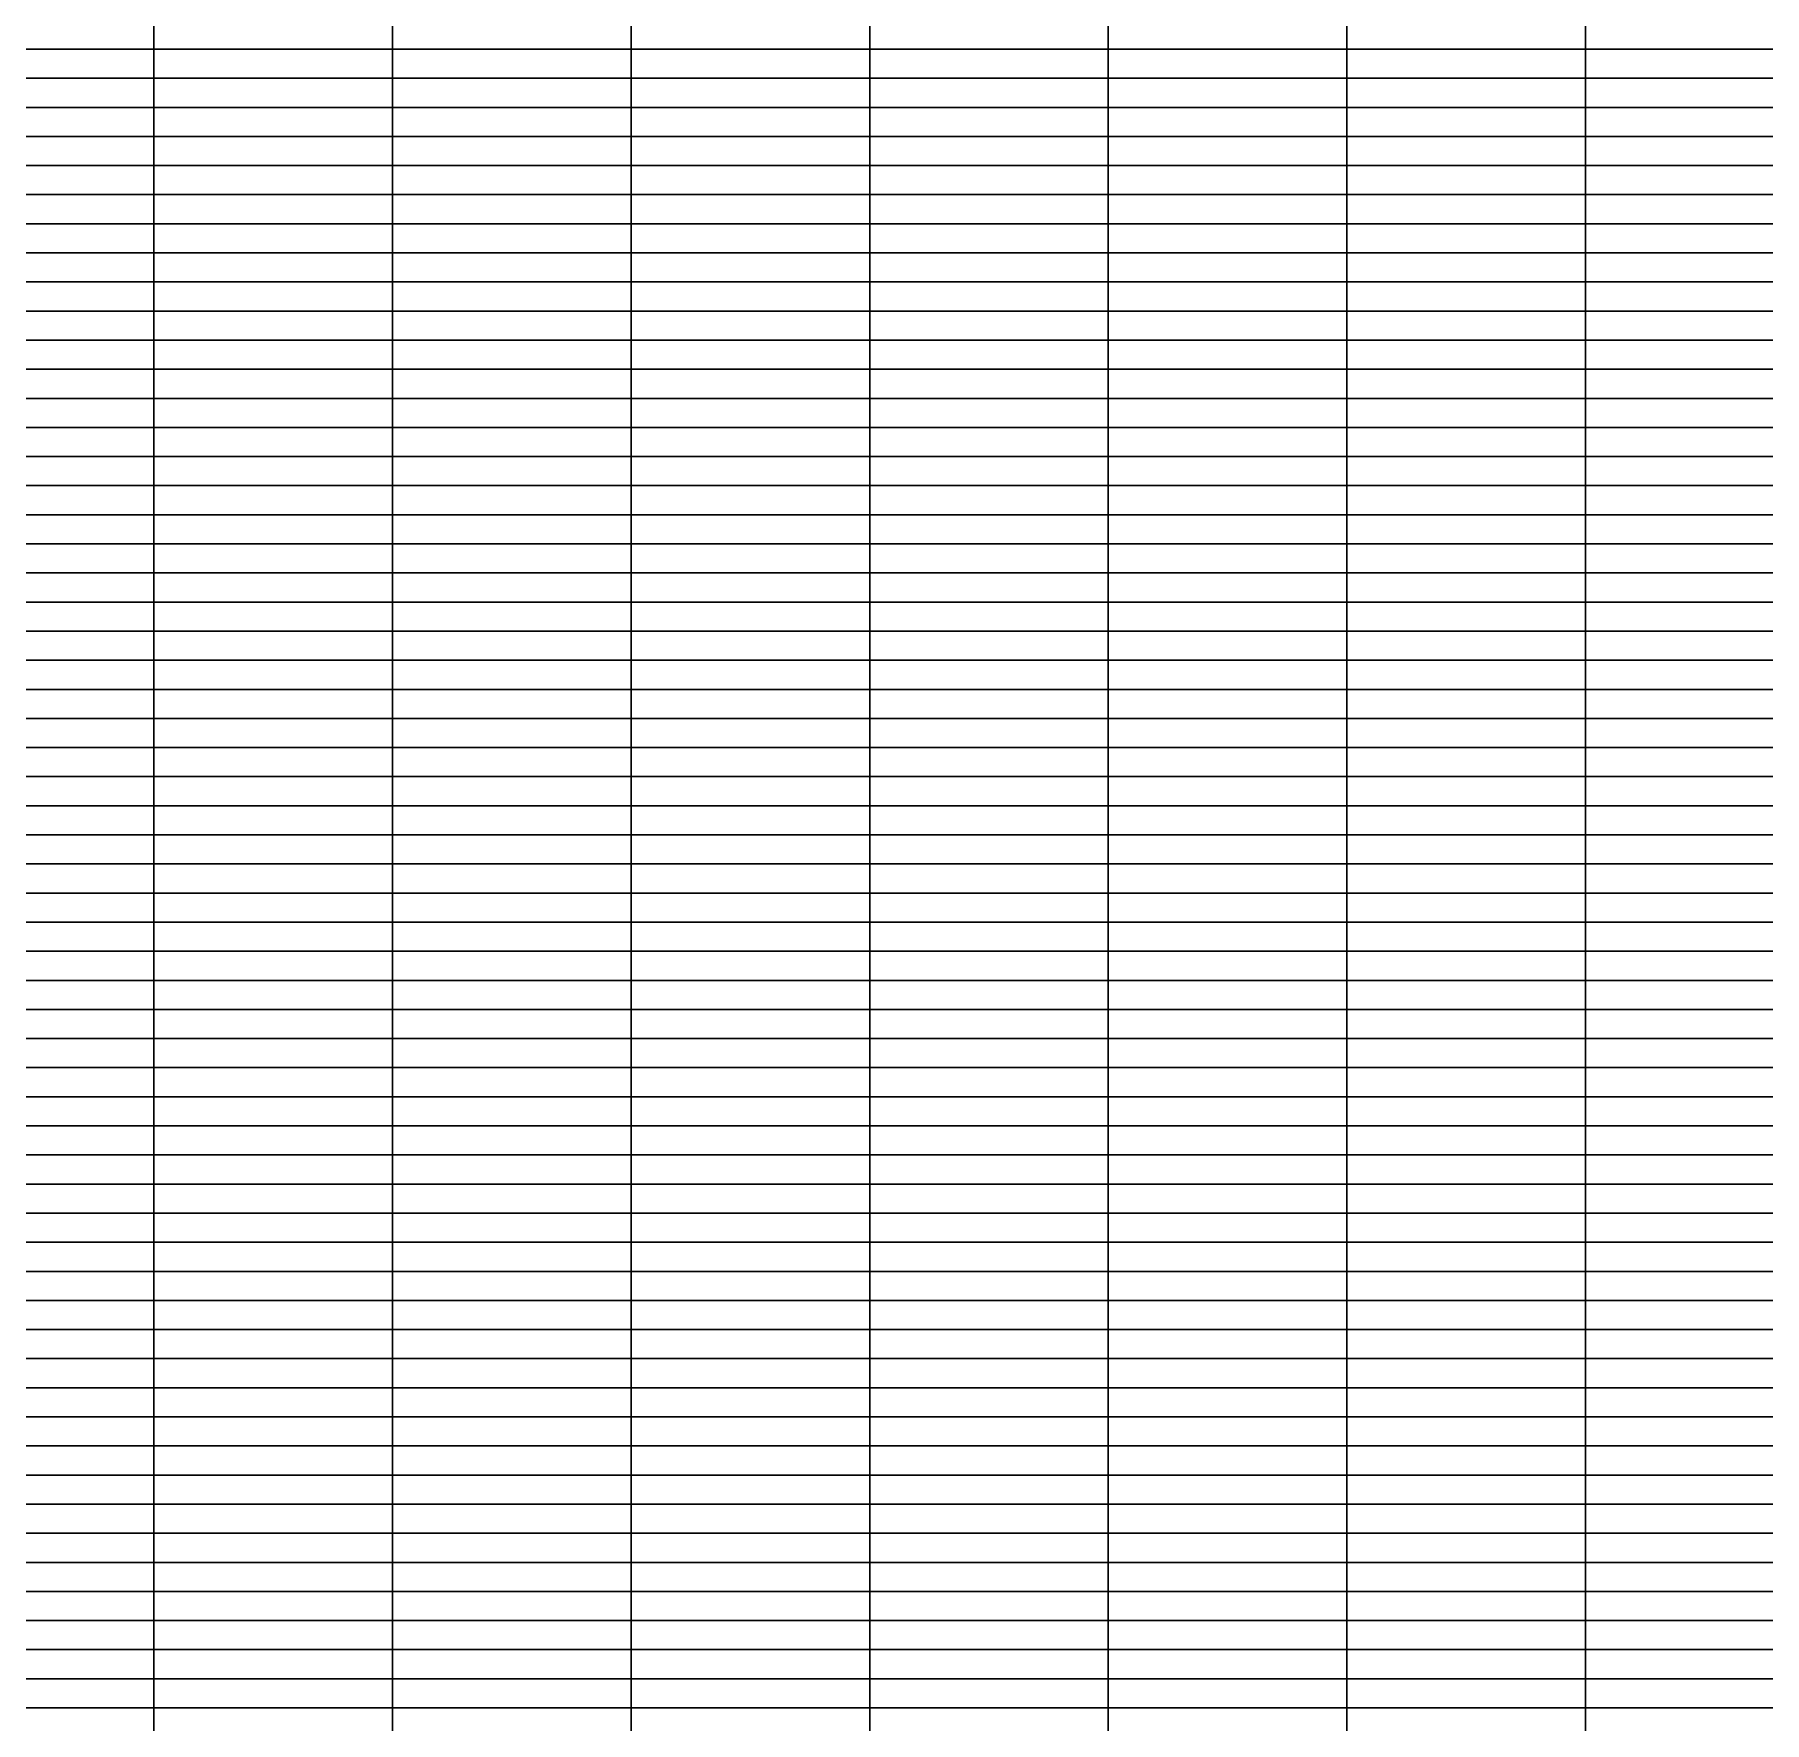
# Model space of a CAD drawing. Header units: metres. Extents: x 0 to 1189, y 5 to 4665.
# Drawn here: x 594.5 to 891.8, y 2332.5 to 2622.5 of the extents above; entities that cross this region are included whole.
import ezdxf

# ---------------------------------------------------------------- set-up
doc = ezdxf.new("R2010")
doc.units = ezdxf.units.M

msp = doc.modelspace()

# ---------------------------------------------------------------- linework, layer by layer
for points in [[(615, 2620, 146.65), (574, 2620, 115.27), (574, 2625, 160), (615, 2625, 178.23)], [(656, 2620, 164.63), (615, 2620, 146.65), (615, 2625, 178.23), (656, 2625, 183.28)], [(697, 2620, 161.17), (656, 2620, 164.63), (656, 2625, 183.28), (697, 2625, 171.71)], [(738, 2620, 162.9), (697, 2620, 161.17), (697, 2625, 171.71), (738, 2625, 176.76)], [(779, 2620, 174.1), (738, 2620, 162.9), (738, 2625, 176.76), (779, 2625, 179.78)], [(820, 2620, 180.98), (779, 2620, 174.1), (779, 2625, 179.78), (820, 2625, 185.81)], [(861, 2620, 181.02), (820, 2620, 180.98), (820, 2625, 185.81), (861, 2625, 186.14)], [(902, 2620, 181.21), (861, 2620, 181.02), (861, 2625, 186.14), (902, 2625, 186.59)], [(615, 2615, 146.65), (574, 2615, 115.27), (574, 2620, 115.27), (615, 2620, 146.65)], [(656, 2615, 164.63), (615, 2615, 146.65), (615, 2620, 146.65), (656, 2620, 164.63)], [(697, 2615, 161.17), (656, 2615, 164.63), (656, 2620, 164.63), (697, 2620, 161.17)], [(738, 2615, 162.9), (697, 2615, 161.17), (697, 2620, 161.17), (738, 2620, 162.9)], [(779, 2615, 174.1), (738, 2615, 162.9), (738, 2620, 162.9), (779, 2620, 174.1)], [(820, 2615, 180.98), (779, 2615, 174.1), (779, 2620, 174.1), (820, 2620, 180.98)], [(861, 2615, 181.02), (820, 2615, 180.98), (820, 2620, 180.98), (861, 2620, 181.02)], [(902, 2615, 181.21), (861, 2615, 181.02), (861, 2620, 181.02), (902, 2620, 181.21)], [(615, 2610, 164.12), (574, 2610, 154.18), (574, 2615, 115.27), (615, 2615, 146.65)], [(656, 2610, 163.27), (615, 2610, 164.12), (615, 2615, 146.65), (656, 2615, 164.63)], [(697, 2610, 125.89), (656, 2610, 163.27), (656, 2615, 164.63), (697, 2615, 161.17)], [(738, 2610, 136.19), (697, 2610, 125.89), (697, 2615, 161.17), (738, 2615, 162.9)], [(779, 2610, 160.72), (738, 2610, 136.19), (738, 2615, 162.9), (779, 2615, 174.1)], [(820, 2610, 183.6), (779, 2610, 160.72), (779, 2615, 174.1), (820, 2615, 180.98)], [(861, 2610, 185.87), (820, 2610, 183.6), (820, 2615, 180.98), (861, 2615, 181.02)], [(902, 2610, 186.34), (861, 2610, 185.87), (861, 2615, 181.02), (902, 2615, 181.21)], [(615, 2605, 77.2), (574, 2605, 84.62), (574, 2610, 154.18), (615, 2610, 164.12)], [(656, 2605, 80.97), (615, 2605, 77.2), (615, 2610, 164.12), (656, 2610, 163.27)], [(697, 2605, 35.23), (656, 2605, 80.97), (656, 2610, 163.27), (697, 2610, 125.89)], [(738, 2605, 123.52), (697, 2605, 35.23), (697, 2610, 125.89), (738, 2610, 136.19)], [(779, 2605, 153.54), (738, 2605, 123.52), (738, 2610, 136.19), (779, 2610, 160.72)], [(820, 2605, 166.18), (779, 2605, 153.54), (779, 2610, 160.72), (820, 2610, 183.6)], [(861, 2605, 171.74), (820, 2605, 166.18), (820, 2610, 183.6), (861, 2610, 185.87)], [(902, 2605, 178.29), (861, 2605, 171.74), (861, 2610, 185.87), (902, 2610, 186.34)], [(615, 2600, 77.2), (574, 2600, 84.62), (574, 2605, 84.62), (615, 2605, 77.2)], [(656, 2600, 80.97), (615, 2600, 77.2), (615, 2605, 77.2), (656, 2605, 80.97)], [(697, 2600, 35.23), (656, 2600, 80.97), (656, 2605, 80.97), (697, 2605, 35.23)], [(738, 2600, 123.52), (697, 2600, 35.23), (697, 2605, 35.23), (738, 2605, 123.52)], [(779, 2600, 153.54), (738, 2600, 123.52), (738, 2605, 123.52), (779, 2605, 153.54)], [(820, 2600, 166.18), (779, 2600, 153.54), (779, 2605, 153.54), (820, 2605, 166.18)], [(861, 2600, 171.74), (820, 2600, 166.18), (820, 2605, 166.18), (861, 2605, 171.74)], [(902, 2600, 178.29), (861, 2600, 171.74), (861, 2605, 171.74), (902, 2605, 178.29)], [(615, 2595, 139.09), (574, 2595, 95.25), (574, 2600, 84.62), (615, 2600, 77.2)], [(656, 2595, 136.56), (615, 2595, 139.09), (615, 2600, 77.2), (656, 2600, 80.97)], [(697, 2595, 119.71), (656, 2595, 136.56), (656, 2600, 80.97), (697, 2600, 35.23)], [(738, 2595, 164.22), (697, 2595, 119.71), (697, 2600, 35.23), (738, 2600, 123.52)], [(779, 2595, 179.22), (738, 2595, 164.22), (738, 2600, 123.52), (779, 2600, 153.54)], [(820, 2595, 181.58), (779, 2595, 179.22), (779, 2600, 153.54), (820, 2600, 166.18)], [(861, 2595, 183.65), (820, 2595, 181.58), (820, 2600, 166.18), (861, 2600, 171.74)], [(902, 2595, 184.21), (861, 2595, 183.65), (861, 2600, 171.74), (902, 2600, 178.29)], [(615, 2590, 2.42), (574, 2590, -173.54), (574, 2595, 95.25), (615, 2595, 139.09)], [(656, 2590, 94.67), (615, 2590, 2.42), (615, 2595, 139.09), (656, 2595, 136.56)], [(697, 2590, 93.69), (656, 2590, 94.67), (656, 2595, 136.56), (697, 2595, 119.71)], [(738, 2590, 150.22), (697, 2590, 93.69), (697, 2595, 119.71), (738, 2595, 164.22)], [(779, 2590, 161.75), (738, 2590, 150.22), (738, 2595, 164.22), (779, 2595, 179.22)], [(820, 2590, 169.87), (779, 2590, 161.75), (779, 2595, 179.22), (820, 2595, 181.58)], [(861, 2590, 175.01), (820, 2590, 169.87), (820, 2595, 181.58), (861, 2595, 183.65)], [(902, 2590, 181.53), (861, 2590, 175.01), (861, 2595, 183.65), (902, 2595, 184.21)], [(615, 2585, -503.76), (574, 2585, -1090.1), (574, 2590, -173.54), (615, 2590, 2.42)], [(656, 2585, -194.57), (615, 2585, -503.76), (615, 2590, 2.42), (656, 2590, 94.67)], [(697, 2585, -79.98), (656, 2585, -194.57), (656, 2590, 94.67), (697, 2590, 93.69)], [(738, 2585, 17.26), (697, 2585, -79.98), (697, 2590, 93.69), (738, 2590, 150.22)], [(779, 2585, 73.33), (738, 2585, 17.26), (738, 2590, 150.22), (779, 2590, 161.75)], [(820, 2585, 103.7), (779, 2585, 73.33), (779, 2590, 161.75), (820, 2590, 169.87)], [(861, 2585, 91.92), (820, 2585, 103.7), (820, 2590, 169.87), (861, 2590, 175.01)], [(902, 2585, 117.53), (861, 2585, 91.92), (861, 2590, 175.01), (902, 2590, 181.53)], [(615, 2580, -503.76), (574, 2580, -1090.1), (574, 2585, -1090.1), (615, 2585, -503.76)], [(656, 2580, -194.57), (615, 2580, -503.76), (615, 2585, -503.76), (656, 2585, -194.57)], [(697, 2580, -79.98), (656, 2580, -194.57), (656, 2585, -194.57), (697, 2585, -79.98)], [(738, 2580, 17.26), (697, 2580, -79.98), (697, 2585, -79.98), (738, 2585, 17.26)], [(779, 2580, 73.33), (738, 2580, 17.26), (738, 2585, 17.26), (779, 2585, 73.33)], [(820, 2580, 103.7), (779, 2580, 73.33), (779, 2585, 73.33), (820, 2585, 103.7)], [(861, 2580, 91.92), (820, 2580, 103.7), (820, 2585, 103.7), (861, 2585, 91.92)], [(902, 2580, 117.53), (861, 2580, 91.92), (861, 2585, 91.92), (902, 2585, 117.53)], [(615, 2575, 62.35), (574, 2575, -260.15), (574, 2580, -1090.1), (615, 2580, -503.76)], [(656, 2575, 54.41), (615, 2575, 62.35), (615, 2580, -503.76), (656, 2580, -194.57)], [(697, 2575, 22.57), (656, 2575, 54.41), (656, 2580, -194.57), (697, 2580, -79.98)], [(738, 2575, 129.35), (697, 2575, 22.57), (697, 2580, -79.98), (738, 2580, 17.26)], [(779, 2575, 157.39), (738, 2575, 129.35), (738, 2580, 17.26), (779, 2580, 73.33)], [(820, 2575, 177.06), (779, 2575, 157.39), (779, 2580, 73.33), (820, 2580, 103.7)], [(861, 2575, 179.62), (820, 2575, 177.06), (820, 2580, 103.7), (861, 2580, 91.92)], [(902, 2575, 181.99), (861, 2575, 179.62), (861, 2580, 91.92), (902, 2580, 117.53)], [(615, 2570, -192.89), (574, 2570, -456.3), (574, 2575, -260.15), (615, 2575, 62.35)], [(656, 2570, -317.82), (615, 2570, -192.89), (615, 2575, 62.35), (656, 2575, 54.41)], [(697, 2570, -82.83), (656, 2570, -317.82), (656, 2575, 54.41), (697, 2575, 22.57)], [(738, 2570, 64.06), (697, 2570, -82.83), (697, 2575, 22.57), (738, 2575, 129.35)], [(779, 2570, 129.19), (738, 2570, 64.06), (738, 2575, 129.35), (779, 2575, 157.39)], [(820, 2570, 165.32), (779, 2570, 129.19), (779, 2575, 157.39), (820, 2575, 177.06)], [(861, 2570, 174.64), (820, 2570, 165.32), (820, 2575, 177.06), (861, 2575, 179.62)], [(902, 2570, 178.77), (861, 2570, 174.64), (861, 2575, 179.62), (902, 2575, 181.99)], [(615, 2565, -192.89), (574, 2565, -456.3), (574, 2570, -456.3), (615, 2570, -192.89)], [(656, 2565, -317.82), (615, 2565, -192.89), (615, 2570, -192.89), (656, 2570, -317.82)], [(697, 2565, -82.83), (656, 2565, -317.82), (656, 2570, -317.82), (697, 2570, -82.83)], [(738, 2565, 64.06), (697, 2565, -82.83), (697, 2570, -82.83), (738, 2570, 64.06)], [(779, 2565, 129.19), (738, 2565, 64.06), (738, 2570, 64.06), (779, 2570, 129.19)], [(820, 2565, 165.32), (779, 2565, 129.19), (779, 2570, 129.19), (820, 2570, 165.32)], [(861, 2565, 174.64), (820, 2565, 165.32), (820, 2570, 165.32), (861, 2570, 174.64)], [(902, 2565, 178.77), (861, 2565, 174.64), (861, 2570, 174.64), (902, 2570, 178.77)], [(615, 2560, 173.28), (574, 2560, 156.69), (574, 2565, -456.3), (615, 2565, -192.89)], [(656, 2560, 176.91), (615, 2560, 173.28), (615, 2565, -192.89), (656, 2565, -317.82)], [(697, 2560, 155.92), (656, 2560, 176.91), (656, 2565, -317.82), (697, 2565, -82.83)], [(738, 2560, 172.04), (697, 2560, 155.92), (697, 2565, -82.83), (738, 2565, 64.06)], [(779, 2560, 177.83), (738, 2560, 172.04), (738, 2565, 64.06), (779, 2565, 129.19)], [(820, 2560, 185.69), (779, 2560, 177.83), (779, 2565, 129.19), (820, 2565, 165.32)], [(861, 2560, 186.16), (820, 2560, 185.69), (820, 2565, 165.32), (861, 2565, 174.64)], [(902, 2560, 186.57), (861, 2560, 186.16), (861, 2565, 174.64), (902, 2565, 178.77)], [(615, 2555, 54.29), (574, 2555, -36.7), (574, 2560, 156.69), (615, 2560, 173.28)], [(656, 2555, 61.57), (615, 2555, 54.29), (615, 2560, 173.28), (656, 2560, 176.91)], [(697, 2555, 114.67), (656, 2555, 61.57), (656, 2560, 176.91), (697, 2560, 155.92)], [(738, 2555, 138.54), (697, 2555, 114.67), (697, 2560, 155.92), (738, 2560, 172.04)], [(779, 2555, 164.75), (738, 2555, 138.54), (738, 2560, 172.04), (779, 2560, 177.83)], [(820, 2555, 172.5), (779, 2555, 164.75), (779, 2560, 177.83), (820, 2560, 185.69)], [(861, 2555, 176.88), (820, 2555, 172.5), (820, 2560, 185.69), (861, 2560, 186.16)], [(902, 2555, 179.76), (861, 2555, 176.88), (861, 2560, 186.16), (902, 2560, 186.57)], [(615, 2550, 54.29), (574, 2550, -36.7), (574, 2555, -36.7), (615, 2555, 54.29)], [(656, 2550, 61.57), (615, 2550, 54.29), (615, 2555, 54.29), (656, 2555, 61.57)], [(697, 2550, 114.67), (656, 2550, 61.57), (656, 2555, 61.57), (697, 2555, 114.67)], [(738, 2550, 138.54), (697, 2550, 114.67), (697, 2555, 114.67), (738, 2555, 138.54)], [(779, 2550, 164.75), (738, 2550, 138.54), (738, 2555, 138.54), (779, 2555, 164.75)], [(820, 2550, 172.5), (779, 2550, 164.75), (779, 2555, 164.75), (820, 2555, 172.5)], [(861, 2550, 176.88), (820, 2550, 172.5), (820, 2555, 172.5), (861, 2555, 176.88)], [(902, 2550, 179.76), (861, 2550, 176.88), (861, 2555, 176.88), (902, 2555, 179.76)], [(615, 2545, 30.71), (574, 2545, -185.68), (574, 2550, -36.7), (615, 2550, 54.29)], [(656, 2545, 74.69), (615, 2545, 30.71), (615, 2550, 54.29), (656, 2550, 61.57)], [(697, 2545, 98.27), (656, 2545, 74.69), (656, 2550, 61.57), (697, 2550, 114.67)], [(738, 2545, 124.08), (697, 2545, 98.27), (697, 2550, 114.67), (738, 2550, 138.54)], [(779, 2545, 136.18), (738, 2545, 124.08), (738, 2550, 138.54), (779, 2550, 164.75)], [(820, 2545, 168.71), (779, 2545, 136.18), (779, 2550, 164.75), (820, 2550, 172.5)], [(861, 2545, 176.7), (820, 2545, 168.71), (820, 2550, 172.5), (861, 2550, 176.88)], [(902, 2545, 180.28), (861, 2545, 176.7), (861, 2550, 176.88), (902, 2550, 179.76)], [(615, 2540, -453.03), (574, 2540, -959.49), (574, 2545, -185.68), (615, 2545, 30.71)], [(656, 2540, -259.32), (615, 2540, -453.03), (615, 2545, 30.71), (656, 2545, 74.69)], [(697, 2540, -160.67), (656, 2540, -259.32), (656, 2545, 74.69), (697, 2545, 98.27)], [(738, 2540, -41.6), (697, 2540, -160.67), (697, 2545, 98.27), (738, 2545, 124.08)], [(779, 2540, 54.65), (738, 2540, -41.6), (738, 2545, 124.08), (779, 2545, 136.18)], [(820, 2540, 133.92), (779, 2540, 54.65), (779, 2545, 136.18), (820, 2545, 168.71)], [(861, 2540, 121.17), (820, 2540, 133.92), (820, 2545, 168.71), (861, 2545, 176.7)], [(902, 2540, 149.89), (861, 2540, 121.17), (861, 2545, 176.7), (902, 2545, 180.28)], [(615, 2535, 183.22), (574, 2535, 182.43), (574, 2540, -959.49), (615, 2540, -453.03)], [(656, 2535, 182.73), (615, 2535, 183.22), (615, 2540, -453.03), (656, 2540, -259.32)], [(697, 2535, 171.5), (656, 2535, 182.73), (656, 2540, -259.32), (697, 2540, -160.67)], [(738, 2535, 178.68), (697, 2535, 171.5), (697, 2540, -160.67), (738, 2540, -41.6)], [(779, 2535, 181.17), (738, 2535, 178.68), (738, 2540, -41.6), (779, 2540, 54.65)], [(820, 2535, 185.96), (779, 2535, 181.17), (779, 2540, 54.65), (820, 2540, 133.92)], [(861, 2535, 186.39), (820, 2535, 185.96), (820, 2540, 133.92), (861, 2540, 121.17)], [(902, 2535, 186.56), (861, 2535, 186.39), (861, 2540, 121.17), (902, 2540, 149.89)], [(615, 2530, 183.22), (574, 2530, 182.43), (574, 2535, 182.43), (615, 2535, 183.22)], [(656, 2530, 182.73), (615, 2530, 183.22), (615, 2535, 183.22), (656, 2535, 182.73)], [(697, 2530, 171.5), (656, 2530, 182.73), (656, 2535, 182.73), (697, 2535, 171.5)], [(738, 2530, 178.68), (697, 2530, 171.5), (697, 2535, 171.5), (738, 2535, 178.68)], [(779, 2530, 181.17), (738, 2530, 178.68), (738, 2535, 178.68), (779, 2535, 181.17)], [(820, 2530, 185.96), (779, 2530, 181.17), (779, 2535, 181.17), (820, 2535, 185.96)], [(861, 2530, 186.39), (820, 2530, 185.96), (820, 2535, 185.96), (861, 2535, 186.39)], [(902, 2530, 186.56), (861, 2530, 186.39), (861, 2535, 186.39), (902, 2535, 186.56)], [(615, 2525, 176.15), (574, 2525, 172.75), (574, 2530, 182.43), (615, 2530, 183.22)], [(656, 2525, 177.76), (615, 2525, 176.15), (615, 2530, 183.22), (656, 2530, 182.73)], [(697, 2525, 156.01), (656, 2525, 177.76), (656, 2530, 182.73), (697, 2530, 171.5)], [(738, 2525, 169.96), (697, 2525, 156.01), (697, 2530, 171.5), (738, 2530, 178.68)], [(779, 2525, 175.73), (738, 2525, 169.96), (738, 2530, 178.68), (779, 2530, 181.17)], [(820, 2525, 183.48), (779, 2525, 175.73), (779, 2530, 181.17), (820, 2530, 185.96)], [(861, 2525, 184.27), (820, 2525, 183.48), (820, 2530, 185.96), (861, 2530, 186.39)], [(902, 2525, 181.59), (861, 2525, 184.27), (861, 2530, 186.39), (902, 2530, 186.56)], [(615, 2520, 169), (574, 2520, 180.88), (574, 2525, 172.75), (615, 2525, 176.15)], [(656, 2520, 163.23), (615, 2520, 169), (615, 2525, 176.15), (656, 2525, 177.76)], [(697, 2520, 102.23), (656, 2520, 163.23), (656, 2525, 177.76), (697, 2525, 156.01)], [(738, 2520, 131.12), (697, 2520, 102.23), (697, 2525, 156.01), (738, 2525, 169.96)], [(779, 2520, 156.88), (738, 2520, 131.12), (738, 2525, 169.96), (779, 2525, 175.73)], [(820, 2520, 183.52), (779, 2520, 156.88), (779, 2525, 175.73), (820, 2525, 183.48)], [(861, 2520, 186.16), (820, 2520, 183.52), (820, 2525, 183.48), (861, 2525, 184.27)], [(902, 2520, 186.58), (861, 2520, 186.16), (861, 2525, 184.27), (902, 2525, 181.59)], [(615, 2515, 169), (574, 2515, 180.88), (574, 2520, 180.88), (615, 2520, 169)], [(656, 2515, 163.23), (615, 2515, 169), (615, 2520, 169), (656, 2520, 163.23)], [(697, 2515, 102.23), (656, 2515, 163.23), (656, 2520, 163.23), (697, 2520, 102.23)], [(738, 2515, 131.12), (697, 2515, 102.23), (697, 2520, 102.23), (738, 2520, 131.12)], [(779, 2515, 156.88), (738, 2515, 131.12), (738, 2520, 131.12), (779, 2520, 156.88)], [(820, 2515, 183.52), (779, 2515, 156.88), (779, 2520, 156.88), (820, 2520, 183.52)], [(861, 2515, 186.16), (820, 2515, 183.52), (820, 2520, 183.52), (861, 2520, 186.16)], [(902, 2515, 186.58), (861, 2515, 186.16), (861, 2520, 186.16), (902, 2520, 186.58)], [(615, 2510, 99.38), (574, 2510, 104.94), (574, 2515, 180.88), (615, 2515, 169)], [(656, 2510, 81.01), (615, 2510, 99.38), (615, 2515, 169), (656, 2515, 163.23)], [(697, 2510, 42.15), (656, 2510, 81.01), (656, 2515, 163.23), (697, 2515, 102.23)], [(738, 2510, 116.92), (697, 2510, 42.15), (697, 2515, 102.23), (738, 2515, 131.12)], [(779, 2510, 146.35), (738, 2510, 116.92), (738, 2515, 131.12), (779, 2515, 156.88)], [(820, 2510, 167.35), (779, 2510, 146.35), (779, 2515, 156.88), (820, 2515, 183.52)], [(861, 2510, 172.16), (820, 2510, 167.35), (820, 2515, 183.52), (861, 2515, 186.16)], [(902, 2510, 178.22), (861, 2510, 172.16), (861, 2515, 186.16), (902, 2515, 186.58)], [(615, 2505, 147.25), (574, 2505, 115.34), (574, 2510, 104.94), (615, 2510, 99.38)], [(656, 2505, 156.3), (615, 2505, 147.25), (615, 2510, 99.38), (656, 2510, 81.01)], [(697, 2505, 149.9), (656, 2505, 156.3), (656, 2510, 81.01), (697, 2510, 42.15)], [(738, 2505, 167.18), (697, 2505, 149.9), (697, 2510, 42.15), (738, 2510, 116.92)], [(779, 2505, 165.94), (738, 2505, 167.18), (738, 2510, 116.92), (779, 2510, 146.35)], [(820, 2505, 179.49), (779, 2505, 165.94), (779, 2510, 146.35), (820, 2510, 167.35)], [(861, 2505, 181.42), (820, 2505, 179.49), (820, 2510, 167.35), (861, 2510, 172.16)], [(902, 2505, 183.35), (861, 2505, 181.42), (861, 2510, 172.16), (902, 2510, 178.22)], [(615, 2500, 147.25), (574, 2500, 115.34), (574, 2505, 115.34), (615, 2505, 147.25)], [(656, 2500, 156.3), (615, 2500, 147.25), (615, 2505, 147.25), (656, 2505, 156.3)], [(697, 2500, 149.9), (656, 2500, 156.3), (656, 2505, 156.3), (697, 2505, 149.9)], [(738, 2500, 167.18), (697, 2500, 149.9), (697, 2505, 149.9), (738, 2505, 167.18)], [(779, 2500, 165.94), (738, 2500, 167.18), (738, 2505, 167.18), (779, 2505, 165.94)], [(820, 2500, 179.49), (779, 2500, 165.94), (779, 2505, 165.94), (820, 2505, 179.49)], [(861, 2500, 181.42), (820, 2500, 179.49), (820, 2505, 179.49), (861, 2505, 181.42)], [(902, 2500, 183.35), (861, 2500, 181.42), (861, 2505, 181.42), (902, 2505, 183.35)], [(615, 2495, 64.48), (574, 2495, -59.67), (574, 2500, 115.34), (615, 2500, 147.25)], [(656, 2495, 95.8), (615, 2495, 64.48), (615, 2500, 147.25), (656, 2500, 156.3)], [(697, 2495, 127.48), (656, 2495, 95.8), (656, 2500, 156.3), (697, 2500, 149.9)], [(738, 2495, 152.46), (697, 2495, 127.48), (697, 2500, 149.9), (738, 2500, 167.18)], [(779, 2495, 163.51), (738, 2495, 152.46), (738, 2500, 167.18), (779, 2500, 165.94)], [(820, 2495, 171.52), (779, 2495, 163.51), (779, 2500, 165.94), (820, 2500, 179.49)], [(861, 2495, 175.67), (820, 2495, 171.52), (820, 2500, 179.49), (861, 2500, 181.42)], [(902, 2495, 179.22), (861, 2495, 175.67), (861, 2500, 181.42), (902, 2500, 183.35)], [(615, 2490, 64.48), (574, 2490, -59.67), (574, 2495, -59.67), (615, 2495, 64.48)], [(656, 2490, 95.8), (615, 2490, 64.48), (615, 2495, 64.48), (656, 2495, 95.8)], [(697, 2490, 127.48), (656, 2490, 95.8), (656, 2495, 95.8), (697, 2495, 127.48)], [(738, 2490, 152.46), (697, 2490, 127.48), (697, 2495, 127.48), (738, 2495, 152.46)], [(779, 2490, 163.51), (738, 2490, 152.46), (738, 2495, 152.46), (779, 2495, 163.51)], [(820, 2490, 171.52), (779, 2490, 163.51), (779, 2495, 163.51), (820, 2495, 171.52)], [(861, 2490, 175.67), (820, 2490, 171.52), (820, 2495, 171.52), (861, 2495, 175.67)], [(902, 2490, 179.22), (861, 2490, 175.67), (861, 2495, 175.67), (902, 2495, 179.22)], [(615, 2485, -553.01), (574, 2485, -917.15), (574, 2490, -59.67), (615, 2490, 64.48)], [(656, 2485, -205.73), (615, 2485, -553.01), (615, 2490, 64.48), (656, 2490, 95.8)], [(697, 2485, -71.65), (656, 2485, -205.73), (656, 2490, 95.8), (697, 2490, 127.48)], [(738, 2485, 20.6), (697, 2485, -71.65), (697, 2490, 127.48), (738, 2490, 152.46)], [(779, 2485, 70.48), (738, 2485, 20.6), (738, 2490, 152.46), (779, 2490, 163.51)], [(820, 2485, 107.54), (779, 2485, 70.48), (779, 2490, 163.51), (820, 2490, 171.52)], [(861, 2485, 93.59), (820, 2485, 107.54), (820, 2490, 171.52), (861, 2490, 175.67)], [(902, 2485, 118.77), (861, 2485, 93.59), (861, 2490, 175.67), (902, 2490, 179.22)], [(615, 2480, -553.01), (574, 2480, -917.15), (574, 2485, -917.15), (615, 2485, -553.01)], [(656, 2480, -205.73), (615, 2480, -553.01), (615, 2485, -553.01), (656, 2485, -205.73)], [(697, 2480, -71.65), (656, 2480, -205.73), (656, 2485, -205.73), (697, 2485, -71.65)], [(738, 2480, 20.6), (697, 2480, -71.65), (697, 2485, -71.65), (738, 2485, 20.6)], [(779, 2480, 70.48), (738, 2480, 20.6), (738, 2485, 20.6), (779, 2485, 70.48)], [(820, 2480, 107.54), (779, 2480, 70.48), (779, 2485, 70.48), (820, 2485, 107.54)], [(861, 2480, 93.59), (820, 2480, 107.54), (820, 2485, 107.54), (861, 2485, 93.59)], [(902, 2480, 118.77), (861, 2480, 93.59), (861, 2485, 93.59), (902, 2485, 118.77)], [(615, 2475, 10.34), (574, 2475, -76.02), (574, 2480, -917.15), (615, 2480, -553.01)], [(656, 2475, 31.26), (615, 2475, 10.34), (615, 2480, -553.01), (656, 2480, -205.73)], [(697, 2475, 24.95), (656, 2475, 31.26), (656, 2480, -205.73), (697, 2480, -71.65)], [(738, 2475, 109.9), (697, 2475, 24.95), (697, 2480, -71.65), (738, 2480, 20.6)], [(779, 2475, 155.99), (738, 2475, 109.9), (738, 2480, 20.6), (779, 2480, 70.48)], [(820, 2475, 178.99), (779, 2475, 155.99), (779, 2480, 70.48), (820, 2480, 107.54)], [(861, 2475, 183.88), (820, 2475, 178.99), (820, 2480, 107.54), (861, 2480, 93.59)], [(902, 2475, 184.25), (861, 2475, 183.88), (861, 2480, 93.59), (902, 2480, 118.77)], [(615, 2470, -126.15), (574, 2470, -157.35), (574, 2475, -76.02), (615, 2475, 10.34)], [(656, 2470, -240.52), (615, 2470, -126.15), (615, 2475, 10.34), (656, 2475, 31.26)], [(697, 2470, -32.68), (656, 2470, -240.52), (656, 2475, 31.26), (697, 2475, 24.95)], [(738, 2470, 83.22), (697, 2470, -32.68), (697, 2475, 24.95), (738, 2475, 109.9)], [(779, 2470, 129.66), (738, 2470, 83.22), (738, 2475, 109.9), (779, 2475, 155.99)], [(820, 2470, 172.56), (779, 2470, 129.66), (779, 2475, 155.99), (820, 2475, 178.99)], [(861, 2470, 178.11), (820, 2470, 172.56), (820, 2475, 178.99), (861, 2475, 183.88)], [(902, 2470, 182.25), (861, 2470, 178.11), (861, 2475, 183.88), (902, 2475, 184.25)], [(615, 2465, -126.15), (574, 2465, -157.35), (574, 2470, -157.35), (615, 2470, -126.15)], [(656, 2465, -240.52), (615, 2465, -126.15), (615, 2470, -126.15), (656, 2470, -240.52)], [(697, 2465, -32.68), (656, 2465, -240.52), (656, 2470, -240.52), (697, 2470, -32.68)], [(738, 2465, 83.22), (697, 2465, -32.68), (697, 2470, -32.68), (738, 2470, 83.22)], [(779, 2465, 129.66), (738, 2465, 83.22), (738, 2470, 83.22), (779, 2470, 129.66)], [(820, 2465, 172.56), (779, 2465, 129.66), (779, 2470, 129.66), (820, 2470, 172.56)], [(861, 2465, 178.11), (820, 2465, 172.56), (820, 2470, 172.56), (861, 2470, 178.11)], [(902, 2465, 182.25), (861, 2465, 178.11), (861, 2470, 178.11), (902, 2470, 182.25)], [(615, 2460, 28.97), (574, 2460, -26.76), (574, 2465, -157.35), (615, 2465, -126.15)], [(656, 2460, 118.33), (615, 2460, 28.97), (615, 2465, -126.15), (656, 2465, -240.52)], [(697, 2460, 126.88), (656, 2460, 118.33), (656, 2465, -240.52), (697, 2465, -32.68)], [(738, 2460, 169.44), (697, 2460, 126.88), (697, 2465, -32.68), (738, 2465, 83.22)], [(779, 2460, 173.43), (738, 2460, 169.44), (738, 2465, 83.22), (779, 2465, 129.66)], [(820, 2460, 182.75), (779, 2460, 173.43), (779, 2465, 129.66), (820, 2465, 172.56)], [(861, 2460, 184.31), (820, 2460, 182.75), (820, 2465, 172.56), (861, 2465, 178.11)], [(902, 2460, 185.11), (861, 2460, 184.31), (861, 2465, 178.11), (902, 2465, 182.25)], [(615, 2455, 41.87), (574, 2455, -87.63), (574, 2460, -26.76), (615, 2460, 28.97)], [(656, 2455, 59.58), (615, 2455, 41.87), (615, 2460, 28.97), (656, 2460, 118.33)], [(697, 2455, 69.68), (656, 2455, 59.58), (656, 2460, 118.33), (697, 2460, 126.88)], [(738, 2455, 129.13), (697, 2455, 69.68), (697, 2460, 126.88), (738, 2460, 169.44)], [(779, 2455, 161.89), (738, 2455, 129.13), (738, 2460, 169.44), (779, 2460, 173.43)], [(820, 2455, 172.54), (779, 2455, 161.89), (779, 2460, 173.43), (820, 2460, 182.75)], [(861, 2455, 176.34), (820, 2455, 172.54), (820, 2460, 182.75), (861, 2460, 184.31)], [(902, 2455, 179.49), (861, 2455, 176.34), (861, 2460, 184.31), (902, 2460, 185.11)], [(615, 2450, 41.87), (574, 2450, -87.63), (574, 2455, -87.63), (615, 2455, 41.87)], [(656, 2450, 59.58), (615, 2450, 41.87), (615, 2455, 41.87), (656, 2455, 59.58)], [(697, 2450, 69.68), (656, 2450, 59.58), (656, 2455, 59.58), (697, 2455, 69.68)], [(738, 2450, 129.13), (697, 2450, 69.68), (697, 2455, 69.68), (738, 2455, 129.13)], [(779, 2450, 161.89), (738, 2450, 129.13), (738, 2455, 129.13), (779, 2455, 161.89)], [(820, 2450, 172.54), (779, 2450, 161.89), (779, 2455, 161.89), (820, 2455, 172.54)], [(861, 2450, 176.34), (820, 2450, 172.54), (820, 2455, 172.54), (861, 2455, 176.34)], [(902, 2450, 179.49), (861, 2450, 176.34), (861, 2455, 176.34), (902, 2455, 179.49)], [(615, 2445, 64.35), (574, 2445, -346.22), (574, 2450, -87.63), (615, 2450, 41.87)], [(656, 2445, 65.24), (615, 2445, 64.35), (615, 2450, 41.87), (656, 2450, 59.58)], [(697, 2445, 51.07), (656, 2445, 65.24), (656, 2450, 59.58), (697, 2450, 69.68)], [(738, 2445, 113.95), (697, 2445, 51.07), (697, 2450, 69.68), (738, 2450, 129.13)], [(779, 2445, 126.71), (738, 2445, 113.95), (738, 2450, 129.13), (779, 2450, 161.89)], [(820, 2445, 161.93), (779, 2445, 126.71), (779, 2450, 161.89), (820, 2450, 172.54)], [(861, 2445, 171.98), (820, 2445, 161.93), (820, 2450, 172.54), (861, 2450, 176.34)], [(902, 2445, 175.77), (861, 2445, 171.98), (861, 2450, 176.34), (902, 2450, 179.49)], [(615, 2440, 64.35), (574, 2440, -346.22), (574, 2445, -346.22), (615, 2445, 64.35)], [(656, 2440, 65.24), (615, 2440, 64.35), (615, 2445, 64.35), (656, 2445, 65.24)], [(697, 2440, 51.07), (656, 2440, 65.24), (656, 2445, 65.24), (697, 2445, 51.07)], [(738, 2440, 113.95), (697, 2440, 51.07), (697, 2445, 51.07), (738, 2445, 113.95)], [(779, 2440, 126.71), (738, 2440, 113.95), (738, 2445, 113.95), (779, 2445, 126.71)], [(820, 2440, 161.93), (779, 2440, 126.71), (779, 2445, 126.71), (820, 2445, 161.93)], [(861, 2440, 171.98), (820, 2440, 161.93), (820, 2445, 161.93), (861, 2445, 171.98)], [(902, 2440, 175.77), (861, 2440, 171.98), (861, 2445, 171.98), (902, 2445, 175.77)], [(615, 2435, -538.71), (574, 2435, -917.86), (574, 2440, -346.22), (615, 2440, 64.35)], [(656, 2435, -211.5), (615, 2435, -538.71), (615, 2440, 64.35), (656, 2440, 65.24)], [(697, 2435, -160.7), (656, 2435, -211.5), (656, 2440, 65.24), (697, 2440, 51.07)], [(738, 2435, 74.05), (697, 2435, -160.7), (697, 2440, 51.07), (738, 2440, 113.95)], [(779, 2435, 80.79), (738, 2435, 74.05), (738, 2440, 113.95), (779, 2440, 126.71)], [(820, 2435, 149.29), (779, 2435, 80.79), (779, 2440, 126.71), (820, 2440, 161.93)], [(861, 2435, 167.42), (820, 2435, 149.29), (820, 2440, 161.93), (861, 2440, 171.98)], [(902, 2435, 168.64), (861, 2435, 167.42), (861, 2440, 171.98), (902, 2440, 175.77)], [(615, 2430, -538.71), (574, 2430, -917.86), (574, 2435, -917.86), (615, 2435, -538.71)], [(656, 2430, -211.5), (615, 2430, -538.71), (615, 2435, -538.71), (656, 2435, -211.5)], [(697, 2430, -160.7), (656, 2430, -211.5), (656, 2435, -211.5), (697, 2435, -160.7)], [(738, 2430, 74.05), (697, 2430, -160.7), (697, 2435, -160.7), (738, 2435, 74.05)], [(779, 2430, 80.79), (738, 2430, 74.05), (738, 2435, 74.05), (779, 2435, 80.79)], [(820, 2430, 149.29), (779, 2430, 80.79), (779, 2435, 80.79), (820, 2435, 149.29)], [(861, 2430, 167.42), (820, 2430, 149.29), (820, 2435, 149.29), (861, 2435, 167.42)], [(902, 2430, 168.64), (861, 2430, 167.42), (861, 2435, 167.42), (902, 2435, 168.64)], [(615, 2425, 142.07), (574, 2425, 153.08), (574, 2430, -917.86), (615, 2430, -538.71)], [(656, 2425, 117.94), (615, 2425, 142.07), (615, 2430, -538.71), (656, 2430, -211.5)], [(697, 2425, 83.95), (656, 2425, 117.94), (656, 2430, -211.5), (697, 2430, -160.7)], [(738, 2425, 45.53), (697, 2425, 83.95), (697, 2430, -160.7), (738, 2430, 74.05)], [(779, 2425, 47.09), (738, 2425, 45.53), (738, 2430, 74.05), (779, 2430, 80.79)], [(820, 2425, 128.68), (779, 2425, 47.09), (779, 2430, 80.79), (820, 2430, 149.29)], [(861, 2425, 116.92), (820, 2425, 128.68), (820, 2430, 149.29), (861, 2430, 167.42)], [(902, 2425, 149.62), (861, 2425, 116.92), (861, 2430, 167.42), (902, 2430, 168.64)], [(615, 2420, 142.07), (574, 2420, 153.08), (574, 2425, 153.08), (615, 2425, 142.07)], [(656, 2420, 117.94), (615, 2420, 142.07), (615, 2425, 142.07), (656, 2425, 117.94)], [(697, 2420, 83.95), (656, 2420, 117.94), (656, 2425, 117.94), (697, 2425, 83.95)], [(738, 2420, 45.53), (697, 2420, 83.95), (697, 2425, 83.95), (738, 2425, 45.53)], [(779, 2420, 47.09), (738, 2420, 45.53), (738, 2425, 45.53), (779, 2425, 47.09)], [(820, 2420, 128.68), (779, 2420, 47.09), (779, 2425, 47.09), (820, 2425, 128.68)], [(861, 2420, 116.92), (820, 2420, 128.68), (820, 2425, 128.68), (861, 2425, 116.92)], [(902, 2420, 149.62), (861, 2420, 116.92), (861, 2425, 116.92), (902, 2425, 149.62)], [(615, 2415, 140.66), (574, 2415, 117.11), (574, 2420, 153.08), (615, 2420, 142.07)], [(656, 2415, 160.45), (615, 2415, 140.66), (615, 2420, 142.07), (656, 2420, 117.94)], [(697, 2415, 167.03), (656, 2415, 160.45), (656, 2420, 117.94), (697, 2420, 83.95)], [(738, 2415, 167.29), (697, 2415, 167.03), (697, 2420, 83.95), (738, 2420, 45.53)], [(779, 2415, 178.45), (738, 2415, 167.29), (738, 2420, 45.53), (779, 2420, 47.09)], [(820, 2415, 181.31), (779, 2415, 178.45), (779, 2420, 47.09), (820, 2420, 128.68)], [(861, 2415, 181.16), (820, 2415, 181.31), (820, 2420, 128.68), (861, 2420, 116.92)], [(902, 2415, 181.05), (861, 2415, 181.16), (861, 2420, 116.92), (902, 2420, 149.62)], [(615, 2410, 140.66), (574, 2410, 117.11), (574, 2415, 117.11), (615, 2415, 140.66)], [(656, 2410, 160.45), (615, 2410, 140.66), (615, 2415, 140.66), (656, 2415, 160.45)], [(697, 2410, 167.03), (656, 2410, 160.45), (656, 2415, 160.45), (697, 2415, 167.03)], [(738, 2410, 167.29), (697, 2410, 167.03), (697, 2415, 167.03), (738, 2415, 167.29)], [(779, 2410, 178.45), (738, 2410, 167.29), (738, 2415, 167.29), (779, 2415, 178.45)], [(820, 2410, 181.31), (779, 2410, 178.45), (779, 2415, 178.45), (820, 2415, 181.31)], [(861, 2410, 181.16), (820, 2410, 181.31), (820, 2415, 181.31), (861, 2415, 181.16)], [(902, 2410, 181.05), (861, 2410, 181.16), (861, 2415, 181.16), (902, 2415, 181.05)], [(615, 2405, 171.69), (574, 2405, 176.46), (574, 2410, 117.11), (615, 2410, 140.66)], [(656, 2405, 168.86), (615, 2405, 171.69), (615, 2410, 140.66), (656, 2410, 160.45)], [(697, 2405, 127.58), (656, 2405, 168.86), (656, 2410, 160.45), (697, 2410, 167.03)], [(738, 2405, 143.77), (697, 2405, 127.58), (697, 2410, 167.03), (738, 2410, 167.29)], [(779, 2405, 161.73), (738, 2405, 143.77), (738, 2410, 167.29), (779, 2410, 178.45)], [(820, 2405, 182.31), (779, 2405, 161.73), (779, 2410, 178.45), (820, 2410, 181.31)], [(861, 2405, 184.96), (820, 2405, 182.31), (820, 2410, 181.31), (861, 2410, 181.16)], [(902, 2405, 185.55), (861, 2405, 184.96), (861, 2410, 181.16), (902, 2410, 181.05)], [(615, 2400, 171.69), (574, 2400, 176.46), (574, 2405, 176.46), (615, 2405, 171.69)], [(656, 2400, 168.86), (615, 2400, 171.69), (615, 2405, 171.69), (656, 2405, 168.86)], [(697, 2400, 127.58), (656, 2400, 168.86), (656, 2405, 168.86), (697, 2405, 127.58)], [(738, 2400, 143.77), (697, 2400, 127.58), (697, 2405, 127.58), (738, 2405, 143.77)], [(779, 2400, 161.73), (738, 2400, 143.77), (738, 2405, 143.77), (779, 2405, 161.73)], [(820, 2400, 182.31), (779, 2400, 161.73), (779, 2405, 161.73), (820, 2405, 182.31)], [(861, 2400, 184.96), (820, 2400, 182.31), (820, 2405, 182.31), (861, 2405, 184.96)], [(902, 2400, 185.55), (861, 2400, 184.96), (861, 2405, 184.96), (902, 2405, 185.55)], [(615, 2395, 84.97), (574, 2395, 64.44), (574, 2400, 176.46), (615, 2400, 171.69)], [(656, 2395, 82.55), (615, 2395, 84.97), (615, 2400, 171.69), (656, 2400, 168.86)], [(697, 2395, 48.7), (656, 2395, 82.55), (656, 2400, 168.86), (697, 2400, 127.58)], [(738, 2395, 130.42), (697, 2395, 48.7), (697, 2400, 127.58), (738, 2400, 143.77)], [(779, 2395, 145.25), (738, 2395, 130.42), (738, 2400, 143.77), (779, 2400, 161.73)], [(820, 2395, 164.14), (779, 2395, 145.25), (779, 2400, 161.73), (820, 2400, 182.31)], [(861, 2395, 172.09), (820, 2395, 164.14), (820, 2400, 182.31), (861, 2400, 184.96)], [(902, 2395, 177.65), (861, 2395, 172.09), (861, 2400, 184.96), (902, 2400, 185.55)], [(615, 2390, 84.97), (574, 2390, 64.44), (574, 2395, 64.44), (615, 2395, 84.97)], [(656, 2390, 82.55), (615, 2390, 84.97), (615, 2395, 84.97), (656, 2395, 82.55)], [(697, 2390, 48.7), (656, 2390, 82.55), (656, 2395, 82.55), (697, 2395, 48.7)], [(738, 2390, 130.42), (697, 2390, 48.7), (697, 2395, 48.7), (738, 2395, 130.42)], [(779, 2390, 145.25), (738, 2390, 130.42), (738, 2395, 130.42), (779, 2395, 145.25)], [(820, 2390, 164.14), (779, 2390, 145.25), (779, 2395, 145.25), (820, 2395, 164.14)], [(861, 2390, 172.09), (820, 2390, 164.14), (820, 2395, 164.14), (861, 2395, 172.09)], [(902, 2390, 177.65), (861, 2390, 172.09), (861, 2395, 172.09), (902, 2395, 177.65)], [(615, 2385, 62.87), (574, 2385, -77.33), (574, 2390, 64.44), (615, 2390, 84.97)], [(656, 2385, 121.45), (615, 2385, 62.87), (615, 2390, 84.97), (656, 2390, 82.55)], [(697, 2385, 134.72), (656, 2385, 121.45), (656, 2390, 82.55), (697, 2390, 48.7)], [(738, 2385, 170.11), (697, 2385, 134.72), (697, 2390, 48.7), (738, 2390, 130.42)], [(779, 2385, 176.56), (738, 2385, 170.11), (738, 2390, 130.42), (779, 2390, 145.25)], [(820, 2385, 182.78), (779, 2385, 176.56), (779, 2390, 145.25), (820, 2390, 164.14)], [(861, 2385, 183.99), (820, 2385, 182.78), (820, 2390, 164.14), (861, 2390, 172.09)], [(902, 2385, 185.08), (861, 2385, 183.99), (861, 2390, 172.09), (902, 2390, 177.65)], [(615, 2380, 62.87), (574, 2380, -77.33), (574, 2385, -77.33), (615, 2385, 62.87)], [(656, 2380, 121.45), (615, 2380, 62.87), (615, 2385, 62.87), (656, 2385, 121.45)], [(697, 2380, 134.72), (656, 2380, 121.45), (656, 2385, 121.45), (697, 2385, 134.72)], [(738, 2380, 170.11), (697, 2380, 134.72), (697, 2385, 134.72), (738, 2385, 170.11)], [(779, 2380, 176.56), (738, 2380, 170.11), (738, 2385, 170.11), (779, 2385, 176.56)], [(820, 2380, 182.78), (779, 2380, 176.56), (779, 2385, 176.56), (820, 2385, 182.78)], [(861, 2380, 183.99), (820, 2380, 182.78), (820, 2385, 182.78), (861, 2385, 183.99)], [(902, 2380, 185.08), (861, 2380, 183.99), (861, 2385, 183.99), (902, 2385, 185.08)], [(615, 2375, -330.76), (574, 2375, -1167.74), (574, 2380, -77.33), (615, 2380, 62.87)], [(656, 2375, -24.73), (615, 2375, -330.76), (615, 2380, 62.87), (656, 2380, 121.45)], [(697, 2375, 29.5), (656, 2375, -24.73), (656, 2380, 121.45), (697, 2380, 134.72)], [(738, 2375, 110.02), (697, 2375, 29.5), (697, 2380, 134.72), (738, 2380, 170.11)], [(779, 2375, 105.74), (738, 2375, 110.02), (738, 2380, 170.11), (779, 2380, 176.56)], [(820, 2375, 106.13), (779, 2375, 105.74), (779, 2380, 176.56), (820, 2380, 182.78)], [(861, 2375, 102.93), (820, 2375, 106.13), (820, 2380, 182.78), (861, 2380, 183.99)], [(902, 2375, 127.91), (861, 2375, 102.93), (861, 2380, 183.99), (902, 2380, 185.08)], [(615, 2370, -330.76), (574, 2370, -1167.74), (574, 2375, -1167.74), (615, 2375, -330.76)], [(656, 2370, -24.73), (615, 2370, -330.76), (615, 2375, -330.76), (656, 2375, -24.73)], [(697, 2370, 29.5), (656, 2370, -24.73), (656, 2375, -24.73), (697, 2375, 29.5)], [(738, 2370, 110.02), (697, 2370, 29.5), (697, 2375, 29.5), (738, 2375, 110.02)], [(779, 2370, 105.74), (738, 2370, 110.02), (738, 2375, 110.02), (779, 2375, 105.74)], [(820, 2370, 106.13), (779, 2370, 105.74), (779, 2375, 105.74), (820, 2375, 106.13)], [(861, 2370, 102.93), (820, 2370, 106.13), (820, 2375, 106.13), (861, 2375, 102.93)], [(902, 2370, 127.91), (861, 2370, 102.93), (861, 2375, 102.93), (902, 2375, 127.91)], [(615, 2365, -64.12), (574, 2365, -293.76), (574, 2370, -1167.74), (615, 2370, -330.76)], [(656, 2365, -99.32), (615, 2365, -64.12), (615, 2370, -330.76), (656, 2370, -24.73)], [(697, 2365, -123.95), (656, 2365, -99.32), (656, 2370, -24.73), (697, 2370, 29.5)], [(738, 2365, 0.5), (697, 2365, -123.95), (697, 2370, 29.5), (738, 2370, 110.02)], [(779, 2365, 76.67), (738, 2365, 0.5), (738, 2370, 110.02), (779, 2370, 105.74)], [(820, 2365, 132.03), (779, 2365, 76.67), (779, 2370, 105.74), (820, 2370, 106.13)], [(861, 2365, 128.96), (820, 2365, 132.03), (820, 2370, 106.13), (861, 2370, 102.93)], [(902, 2365, 141.65), (861, 2365, 128.96), (861, 2370, 102.93), (902, 2370, 127.91)], [(615, 2360, -64.12), (574, 2360, -293.76), (574, 2365, -293.76), (615, 2365, -64.12)], [(656, 2360, -99.32), (615, 2360, -64.12), (615, 2365, -64.12), (656, 2365, -99.32)], [(697, 2360, -123.95), (656, 2360, -99.32), (656, 2365, -99.32), (697, 2365, -123.95)], [(738, 2360, 0.5), (697, 2360, -123.95), (697, 2365, -123.95), (738, 2365, 0.5)], [(779, 2360, 76.67), (738, 2360, 0.5), (738, 2365, 0.5), (779, 2365, 76.67)], [(820, 2360, 132.03), (779, 2360, 76.67), (779, 2365, 76.67), (820, 2365, 132.03)], [(861, 2360, 128.96), (820, 2360, 132.03), (820, 2365, 132.03), (861, 2365, 128.96)], [(902, 2360, 141.65), (861, 2360, 128.96), (861, 2365, 128.96), (902, 2365, 141.65)], [(615, 2355, -218.4), (574, 2355, -466.55), (574, 2360, -293.76), (615, 2360, -64.12)], [(656, 2355, -326.82), (615, 2355, -218.4), (615, 2360, -64.12), (656, 2360, -99.32)], [(697, 2355, -21.21), (656, 2355, -326.82), (656, 2360, -99.32), (697, 2360, -123.95)], [(738, 2355, 56.59), (697, 2355, -21.21), (697, 2360, -123.95), (738, 2360, 0.5)], [(779, 2355, 121.21), (738, 2355, 56.59), (738, 2360, 0.5), (779, 2360, 76.67)], [(820, 2355, 166.26), (779, 2355, 121.21), (779, 2360, 76.67), (820, 2360, 132.03)], [(861, 2355, 173.26), (820, 2355, 166.26), (820, 2360, 132.03), (861, 2360, 128.96)], [(902, 2355, 177.77), (861, 2355, 173.26), (861, 2360, 128.96), (902, 2360, 141.65)], [(615, 2350, 174.24), (574, 2350, 158.15), (574, 2355, -466.55), (615, 2355, -218.4)], [(656, 2350, 174.08), (615, 2350, 174.24), (615, 2355, -218.4), (656, 2355, -326.82)], [(697, 2350, 162.6), (656, 2350, 174.08), (656, 2355, -326.82), (697, 2355, -21.21)], [(738, 2350, 173.14), (697, 2350, 162.6), (697, 2355, -21.21), (738, 2355, 56.59)], [(779, 2350, 179.39), (738, 2350, 173.14), (738, 2355, 56.59), (779, 2355, 121.21)], [(820, 2350, 186.24), (779, 2350, 179.39), (779, 2355, 121.21), (820, 2355, 166.26)], [(861, 2350, 186.54), (820, 2350, 186.24), (820, 2355, 166.26), (861, 2355, 173.26)], [(902, 2350, 186.77), (861, 2350, 186.54), (861, 2355, 173.26), (902, 2355, 177.77)], [(615, 2345, 174.24), (574, 2345, 158.15), (574, 2350, 158.15), (615, 2350, 174.24)], [(656, 2345, 174.08), (615, 2345, 174.24), (615, 2350, 174.24), (656, 2350, 174.08)], [(697, 2345, 162.6), (656, 2345, 174.08), (656, 2350, 174.08), (697, 2350, 162.6)], [(738, 2345, 173.14), (697, 2345, 162.6), (697, 2350, 162.6), (738, 2350, 173.14)], [(779, 2345, 179.39), (738, 2345, 173.14), (738, 2350, 173.14), (779, 2350, 179.39)], [(820, 2345, 186.24), (779, 2345, 179.39), (779, 2350, 179.39), (820, 2350, 186.24)], [(861, 2345, 186.54), (820, 2345, 186.24), (820, 2350, 186.24), (861, 2350, 186.54)], [(902, 2345, 186.77), (861, 2345, 186.54), (861, 2350, 186.54), (902, 2350, 186.77)], [(615, 2340, 85.74), (574, 2340, 32.56), (574, 2345, 158.15), (615, 2345, 174.24)], [(656, 2340, 120.94), (615, 2340, 85.74), (615, 2345, 174.24), (656, 2345, 174.08)], [(697, 2340, 126.75), (656, 2340, 120.94), (656, 2345, 174.08), (697, 2345, 162.6)], [(738, 2340, 166.25), (697, 2340, 126.75), (697, 2345, 162.6), (738, 2345, 173.14)], [(779, 2340, 175.1), (738, 2340, 166.25), (738, 2345, 173.14), (779, 2345, 179.39)], [(820, 2340, 182.06), (779, 2340, 175.1), (779, 2345, 179.39), (820, 2345, 186.24)], [(861, 2340, 183.96), (820, 2340, 182.06), (820, 2345, 186.24), (861, 2345, 186.54)], [(902, 2340, 184.74), (861, 2340, 183.96), (861, 2345, 186.54), (902, 2345, 186.77)], [(615, 2335, 85.74), (574, 2335, 32.56), (574, 2340, 32.56), (615, 2340, 85.74)], [(656, 2335, 120.94), (615, 2335, 85.74), (615, 2340, 85.74), (656, 2340, 120.94)], [(697, 2335, 126.75), (656, 2335, 120.94), (656, 2340, 120.94), (697, 2340, 126.75)], [(738, 2335, 166.25), (697, 2335, 126.75), (697, 2340, 126.75), (738, 2340, 166.25)], [(779, 2335, 175.1), (738, 2335, 166.25), (738, 2340, 166.25), (779, 2340, 175.1)], [(820, 2335, 182.06), (779, 2335, 175.1), (779, 2340, 175.1), (820, 2340, 182.06)], [(861, 2335, 183.96), (820, 2335, 182.06), (820, 2340, 182.06), (861, 2340, 183.96)], [(902, 2335, 184.74), (861, 2335, 183.96), (861, 2340, 183.96), (902, 2340, 184.74)], [(615, 2330, -46.62), (574, 2330, -370.13), (574, 2335, 32.56), (615, 2335, 85.74)], [(656, 2330, 53), (615, 2330, -46.62), (615, 2335, 85.74), (656, 2335, 120.94)], [(697, 2330, 80.79), (656, 2330, 53), (656, 2335, 120.94), (697, 2335, 126.75)], [(738, 2330, 126.36), (697, 2330, 80.79), (697, 2335, 126.75), (738, 2335, 166.25)], [(779, 2330, 139.43), (738, 2330, 126.36), (738, 2335, 166.25), (779, 2335, 175.1)], [(820, 2330, 164.53), (779, 2330, 139.43), (779, 2335, 175.1), (820, 2335, 182.06)], [(861, 2330, 172.05), (820, 2330, 164.53), (820, 2335, 182.06), (861, 2335, 183.96)], [(902, 2330, 177.4), (861, 2330, 172.05), (861, 2335, 183.96), (902, 2335, 184.74)]]:
    msp.add_3dface(points)

doc.saveas('drawing.dxf')
